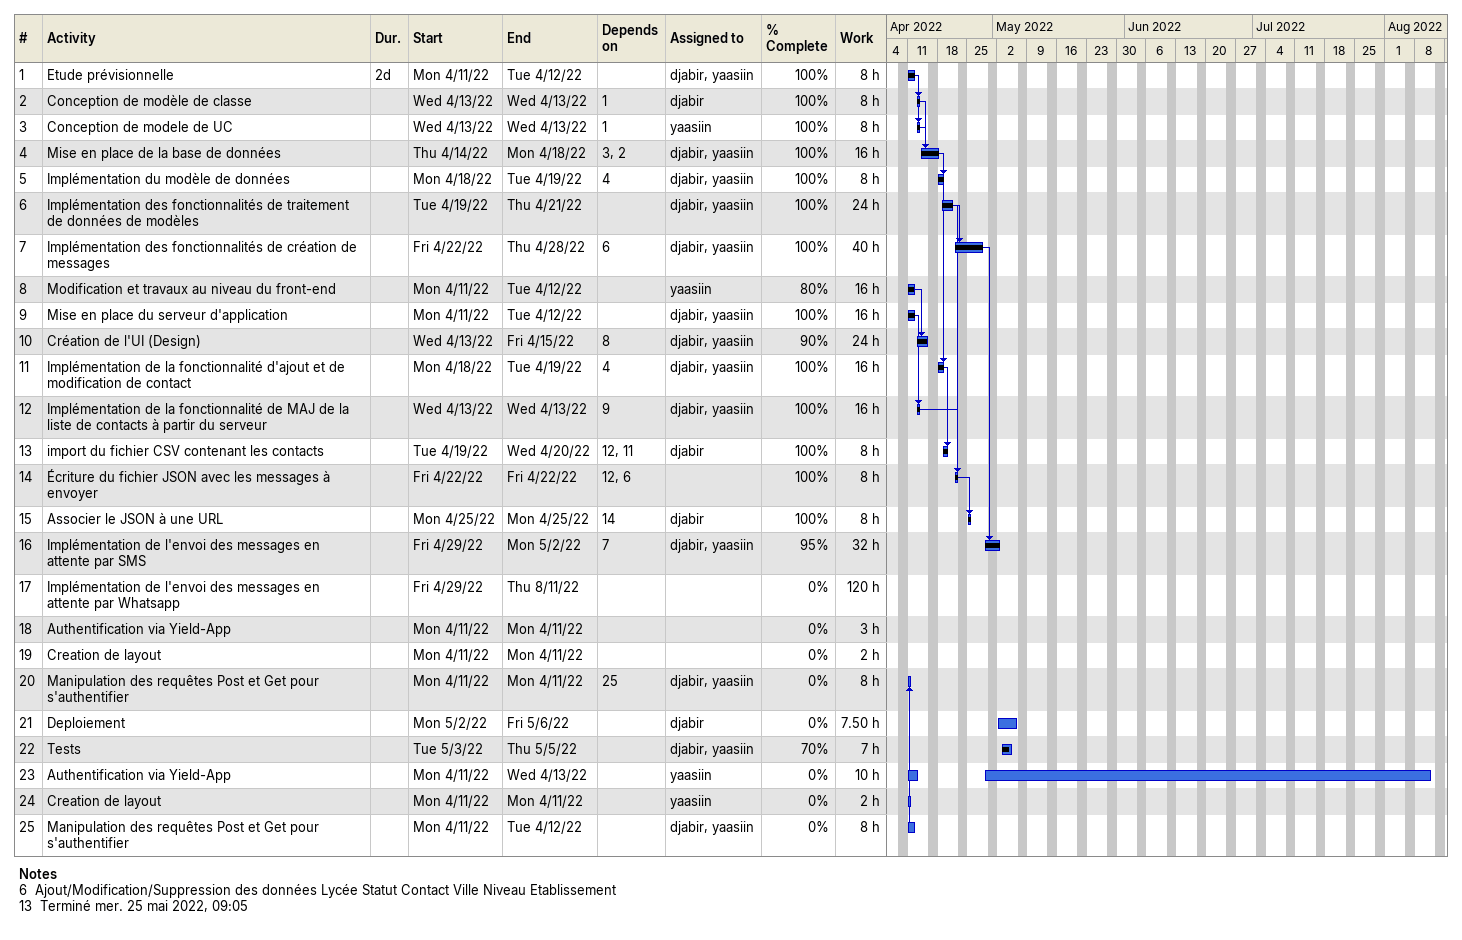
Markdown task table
| ID | Task | Duration | Start | Finish | Predecessors | Resources | % complete | Work (h) |
|---|---|---|---|---|---|---|---|---|
| 1 | Etude prévisionnelle | 2d | 2022-04-11 | 2022-04-12 |  | djabir, yaasiin | 100 | 8 |
| 2 | Conception de modèle de classe |  | 2022-04-13 | 2022-04-13 | 1 | djabir | 100 | 8 |
| 3 | Conception de modele de UC |  | 2022-04-13 | 2022-04-13 | 1 | yaasiin | 100 | 8 |
| 4 | Mise en place de la base de données |  | 2022-04-14 | 2022-04-18 | 3, 2 | djabir, yaasiin | 100 | 16 |
| 5 | Implémentation du modèle de données |  | 2022-04-18 | 2022-04-19 | 4 | djabir, yaasiin | 100 | 8 |
| 6 | Implémentation des fonctionnalités de traitement de données de modèles |  | 2022-04-19 | 2022-04-21 |  | djabir, yaasiin | 100 | 24 |
| 7 | Implémentation des fonctionnalités de création de messages |  | 2022-04-22 | 2022-04-28 | 6 | djabir, yaasiin | 100 | 40 |
| 8 | Modification et travaux au niveau du front-end |  | 2022-04-11 | 2022-04-12 |  | yaasiin | 80 | 16 |
| 9 | Mise en place du serveur d'application |  | 2022-04-11 | 2022-04-12 |  | djabir, yaasiin | 100 | 16 |
| 10 | Création de l'UI (Design) |  | 2022-04-13 | 2022-04-15 | 8 | djabir, yaasiin | 90 | 24 |
| 11 | Implémentation de la fonctionnalité d'ajout et de modification de contact |  | 2022-04-18 | 2022-04-19 | 4 | djabir, yaasiin | 100 | 16 |
| 12 | Implémentation de la fonctionnalité de MAJ de la liste de contacts à partir du serveur |  | 2022-04-13 | 2022-04-13 | 9 | djabir, yaasiin | 100 | 16 |
| 13 | import du fichier CSV contenant les contacts |  | 2022-04-19 | 2022-04-20 | 12, 11 | djabir | 100 | 8 |
| 14 | Écriture du fichier JSON avec les messages à envoyer |  | 2022-04-22 | 2022-04-22 | 12, 6 |  | 100 | 8 |
| 15 | Associer le JSON à une URL |  | 2022-04-25 | 2022-04-25 | 14 | djabir | 100 | 8 |
| 16 | Implémentation de l'envoi des messages en attente par SMS |  | 2022-04-29 | 2022-05-02 | 7 | djabir, yaasiin | 95 | 32 |
| 17 | Implémentation de l'envoi des messages en attente par Whatsapp |  | 2022-04-29 | 2022-08-11 |  |  | 0 | 120 |
| 18 | Authentification via Yield-App |  | 2022-04-11 | 2022-04-11 |  |  | 0 | 3 |
| 19 | Creation de layout |  | 2022-04-11 | 2022-04-11 |  |  | 0 | 2 |
| 20 | Manipulation des requêtes Post et Get pour s'authentifier |  | 2022-04-11 | 2022-04-11 | 25 | djabir, yaasiin | 0 | 8 |
| 21 | Deploiement |  | 2022-05-02 | 2022-05-06 |  | djabir | 0 | 7.50 |
| 22 | Tests |  | 2022-05-03 | 2022-05-05 |  | djabir, yaasiin | 70 | 7 |
| 23 | Authentification via Yield-App |  | 2022-04-11 | 2022-04-13 |  | yaasiin | 0 | 10 |
| 24 | Creation de layout |  | 2022-04-11 | 2022-04-11 |  | yaasiin | 0 | 2 |
| 25 | Manipulation des requêtes Post et Get pour s'authentifier |  | 2022-04-11 | 2022-04-12 |  | djabir, yaasiin | 0 | 8 |

Notes
- 6: Ajout/Modification/Suppression des données Lycée Statut Contact Ville Niveau Etablissement
- 13: Terminé mer. 25 mai 2022, 09:05
